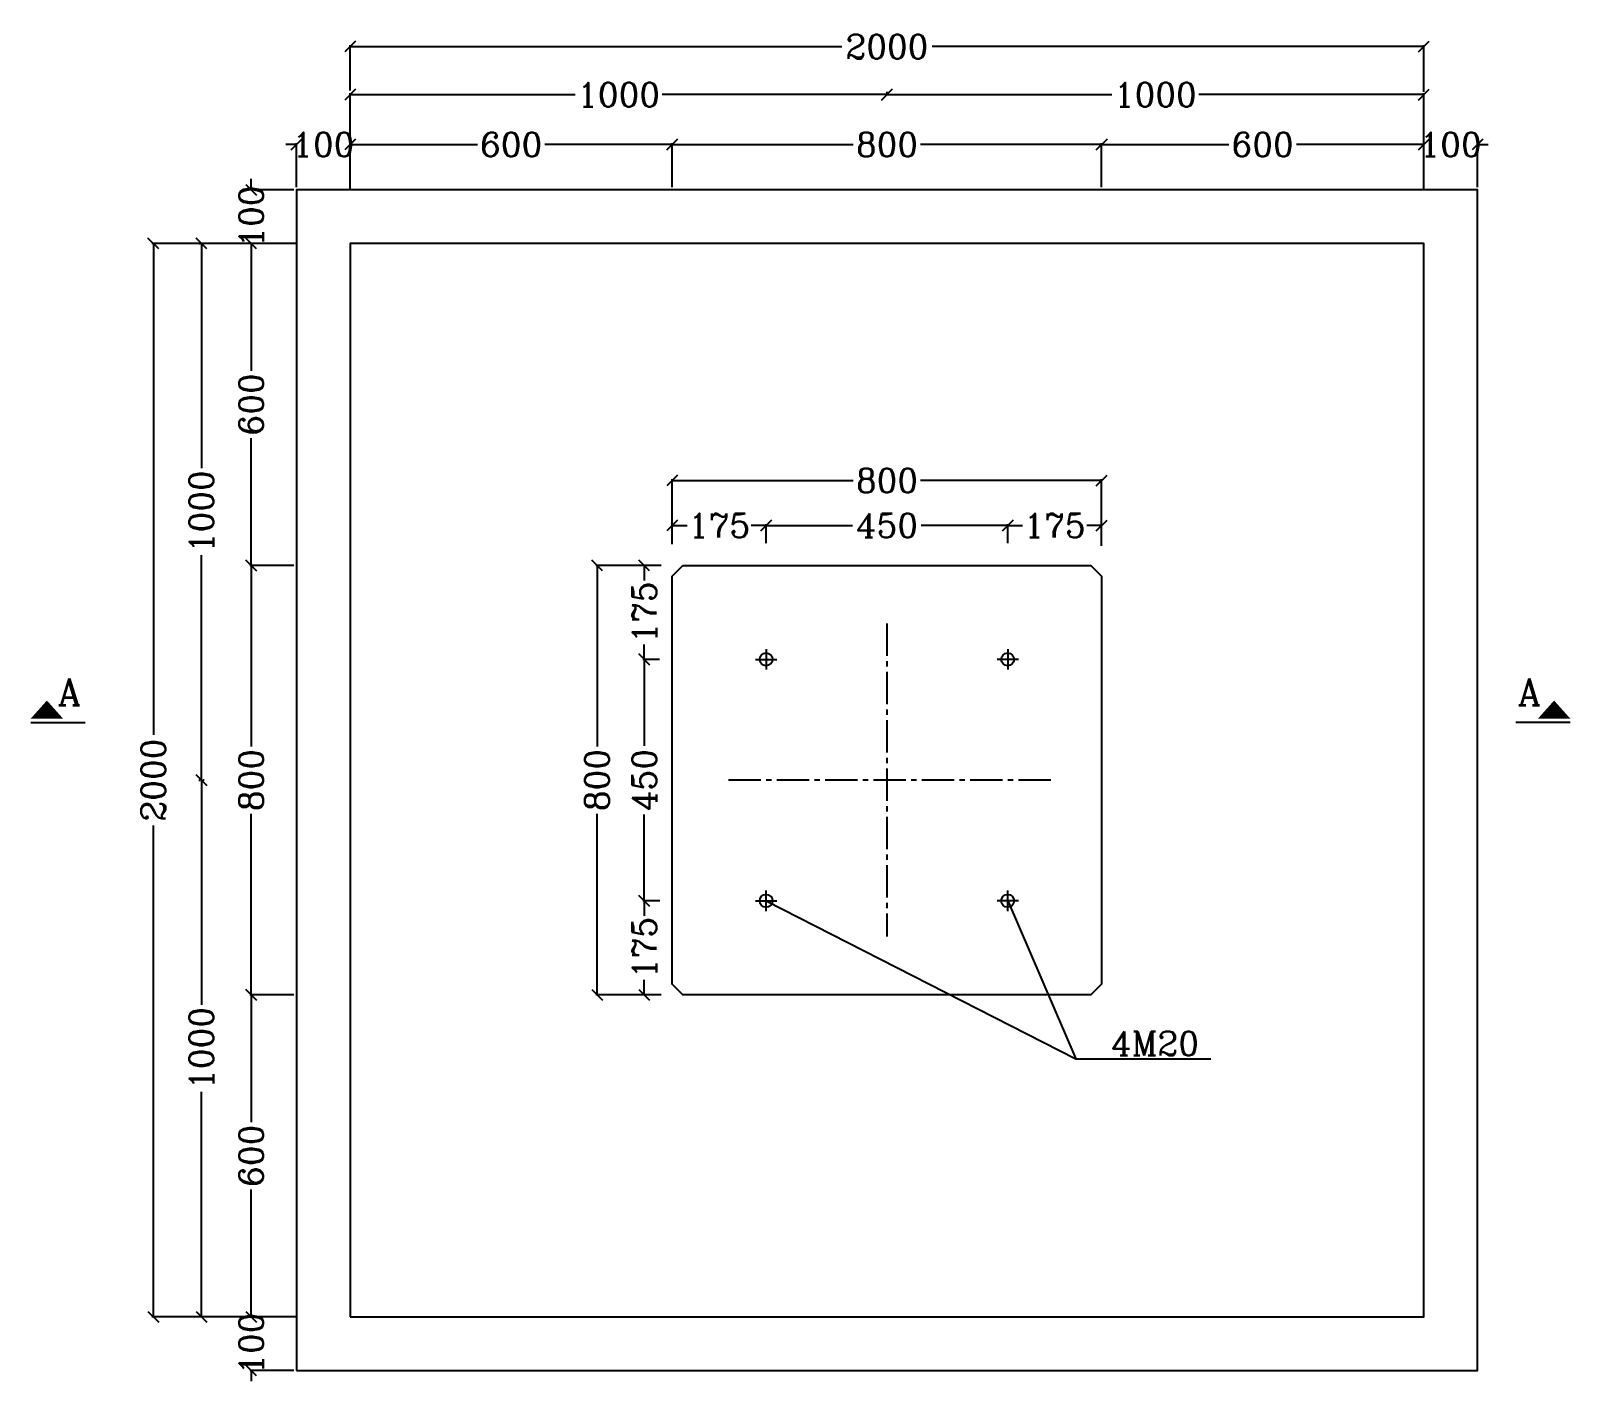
# Model space of a CAD drawing. Extents: x 12620 to 20302, y -3892 to 1698.
# Drawn here: x 12620 to 15488, y -863 to 1653 of the extents above; entities that cross this region are included whole.
import ezdxf

# ---------------------------------------------------------------- set-up
doc = ezdxf.new("R2010")
doc.units = 0
doc.header["$LTSCALE"] = 8
doc.header["$MEASUREMENT"] = 0
doc.linetypes.add('CENTER2', pattern=[1.125, 0.75, -0.125, 0.125, -0.125])
doc.layers.get('0').update_dxf_attribs({"linetype": 'CONTINUOUS'})
doc.layers.get('Defpoints').update_dxf_attribs({"linetype": 'CONTINUOUS'})
for name, color, linetype in [('1', 1, 'CONTINUOUS'), ('11', 1, 'CENTER2'), ('2', 2, 'CONTINUOUS'), ('3', 3, 'CONTINUOUS'), ('4', 4, 'CONTINUOUS')]:
    doc.layers.add(name, color=color, linetype=linetype)
doc.styles.add('romans', font='romanc.shx', dxfattribs={"height": 45})
doc.dimstyles.new('MY SYLE', dxfattribs={"dimscale": 0, "dimtxt": 40, "dimasz": 20, "dimexe": 2.5, "dimexo": 5, "dimgap": 5, "dimtad": 0, "dimdec": 4, "dimdsep": 46, "dimtxsty": 'romans', "dimblk1": 'OBLIQUE', "dimblk2": 'OBLIQUE', "dimsah": 1, "dimcen": 2.5, "dimclrd": 1, "dimclre": 1, "dimclrt": 2, "dimadec": 0, "dimazin": 0, "dimtfac": 0.2, "dimtdec": 4, "dimtix": 1, "dimtofl": 0, "dimtmove": 2, "dimatfit": 3, "dimfxl": 1, "dimtolj": 1, "dimarcsym": 0})

# ---------------------------------------------------------------- blocks, each defined once
blk = doc.blocks.new('_OBLIQUE')
at = {"color": 0, "linetype": 'ByBlock'}
blk.add_line((-0.5, -0.5), (0.5, 0.5), dxfattribs=at)
blk = doc.blocks.new('*D3')
at = {"color": 1, "lineweight": -2, "transparency": 16777216}
for p, q in [((13814.9, 705.2), (13814.9, 817.5)), ((13814.9, 815), (14152, 815)), ((14614.9, 815), (14277.7, 815)), ((14614.9, 705.2), (14614.9, 817.5))]:
    blk.add_line(p, q, dxfattribs=at)
at = {"layer": 'Defpoints', "color": 0, "transparency": 16777216}
for p in [(14614.9, 815), (13814.9, 700.2), (14614.9, 700.2)]:
    blk.add_point(p, dxfattribs=at)
at = {"color": 1, "lineweight": -2, "transparency": 16777216, "xscale": 20, "yscale": 20, "zscale": 20, "rotation": 180}
blk.add_blockref('_OBLIQUE', (13814.9, 815), dxfattribs=at)
at = {"color": 1, "lineweight": -2, "transparency": 16777216, "xscale": 20, "yscale": 20, "zscale": 20}
blk.add_blockref('_OBLIQUE', (14614.9, 815), dxfattribs=at)
at = {"color": 2, "transparency": 16777216, "insert": (14214.9, 815), "char_height": 45, "attachment_point": 5, "style": 'romans'}
blk.add_mtext('\\A1;800', dxfattribs=at)
blk = doc.blocks.new('*D4')
at = {"color": 1, "lineweight": -2, "transparency": 16777216}
for p, q in [((13989.9, 714.5), (13989.9, 733.9)), ((13989.9, 731.4), (14150.9, 731.4)), ((14439.9, 731.4), (14278.8, 731.4)), ((14439.9, 714.5), (14439.9, 733.9))]:
    blk.add_line(p, q, dxfattribs=at)
at = {"layer": 'Defpoints', "color": 0, "transparency": 16777216}
for p in [(14439.9, 731.4), (13989.9, 709.5), (14439.9, 709.5)]:
    blk.add_point(p, dxfattribs=at)
at = {"color": 1, "lineweight": -2, "transparency": 16777216, "xscale": 20, "yscale": 20, "zscale": 20, "rotation": 180}
blk.add_blockref('_OBLIQUE', (13989.9, 731.4), dxfattribs=at)
at = {"color": 1, "lineweight": -2, "transparency": 16777216, "xscale": 20, "yscale": 20, "zscale": 20}
blk.add_blockref('_OBLIQUE', (14439.9, 731.4), dxfattribs=at)
at = {"color": 2, "transparency": 16777216, "insert": (14214.9, 731.4), "char_height": 45, "attachment_point": 5, "style": 'romans'}
blk.add_mtext('\\A1;450', dxfattribs=at)
blk = doc.blocks.new('*D5')
at = {"color": 1, "lineweight": -2, "transparency": 16777216}
for p, q in [((13785.3, 481.9), (13760.3, 481.9)), ((13762.8, 481.9), (13762.8, 320.8)), ((13762.8, 31.9), (13762.8, 192.9)), ((13791.6, 31.9), (13760.3, 31.9))]:
    blk.add_line(p, q, dxfattribs=at)
at = {"layer": 'Defpoints', "color": 0, "transparency": 16777216}
for p in [(13790.3, 481.9), (13762.8, 31.9), (13796.6, 31.9)]:
    blk.add_point(p, dxfattribs=at)
at = {"color": 1, "lineweight": -2, "transparency": 16777216, "xscale": 20, "yscale": 20, "zscale": 20}
for p, rotation in [((13762.8, 481.9), 90), ((13762.8, 31.9), 270)]:
    blk.add_blockref('_OBLIQUE', p, dxfattribs=dict(at, rotation=rotation))
at = {"color": 2, "transparency": 16777216, "insert": (13762.8, 256.9), "char_height": 45, "attachment_point": 5, "rotation": 90, "style": 'romans'}
blk.add_mtext('\\A1;450', dxfattribs=at)
blk = doc.blocks.new('*D6')
at = {"color": 1, "lineweight": -2, "transparency": 16777216}
for p, q in [((13794.5, 656.9), (13672.3, 656.9)), ((13674.8, 656.9), (13674.8, 319.7)), ((13674.8, -143.1), (13674.8, 194)), ((13794.5, -143.1), (13672.3, -143.1))]:
    blk.add_line(p, q, dxfattribs=at)
at = {"layer": 'Defpoints', "color": 0, "transparency": 16777216}
for p in [(13799.5, 656.9), (13674.8, -143.1), (13799.5, -143.1)]:
    blk.add_point(p, dxfattribs=at)
at = {"color": 1, "lineweight": -2, "transparency": 16777216, "xscale": 20, "yscale": 20, "zscale": 20}
for p, rotation in [((13674.8, 656.9), 90), ((13674.8, -143.1), 270)]:
    blk.add_blockref('_OBLIQUE', p, dxfattribs=dict(at, rotation=rotation))
at = {"color": 2, "transparency": 16777216, "insert": (13674.8, 256.9), "char_height": 45, "attachment_point": 5, "rotation": 90, "style": 'romans'}
blk.add_mtext('\\A1;800', dxfattribs=at)
blk = doc.blocks.new('*D17')
at = {"color": 1, "lineweight": -2, "transparency": 16777216}
for p, q in [((13214.9, 1541.5), (13214.9, 1626)), ((13214.9, 1623.5), (14130.6, 1623.5)), ((15214.9, 1623.5), (14299.1, 1623.5)), ((15214.9, 1539), (15214.9, 1626))]:
    blk.add_line(p, q, dxfattribs=at)
at = {"layer": 'Defpoints', "color": 0, "transparency": 16777216}
for p in [(15214.9, 1623.5), (13214.9, 1536.5), (15214.9, 1534)]:
    blk.add_point(p, dxfattribs=at)
at = {"color": 1, "lineweight": -2, "transparency": 16777216, "xscale": 20, "yscale": 20, "zscale": 20, "rotation": 180}
blk.add_blockref('_OBLIQUE', (13214.9, 1623.5), dxfattribs=at)
at = {"color": 1, "lineweight": -2, "transparency": 16777216, "xscale": 20, "yscale": 20, "zscale": 20}
blk.add_blockref('_OBLIQUE', (15214.9, 1623.5), dxfattribs=at)
at = {"color": 2, "transparency": 16777216, "insert": (14214.9, 1623.5), "char_height": 45, "attachment_point": 5, "style": 'romans'}
blk.add_mtext('\\A1;2000', dxfattribs=at)
blk = doc.blocks.new('*D20')
at = {"color": 1, "lineweight": -2, "transparency": 16777216}
for p, q in [((13791.6, 656.9), (13760.3, 656.9)), ((13762.8, 656.9), (13762.8, 629)), ((13762.8, 481.9), (13762.8, 509.7)), ((13791.4, 481.9), (13760.3, 481.9))]:
    blk.add_line(p, q, dxfattribs=at)
at = {"layer": 'Defpoints', "color": 0, "transparency": 16777216}
for p in [(13762.8, 656.9), (13796.6, 656.9), (13796.4, 481.9)]:
    blk.add_point(p, dxfattribs=at)
at = {"color": 1, "lineweight": -2, "transparency": 16777216, "xscale": 20, "yscale": 20, "zscale": 20}
for p, rotation in [((13762.8, 656.9), 90), ((13762.8, 481.9), 270)]:
    blk.add_blockref('_OBLIQUE', p, dxfattribs=dict(at, rotation=rotation))
at = {"color": 2, "transparency": 16777216, "insert": (13762.8, 569.4), "char_height": 45, "attachment_point": 5, "rotation": 90, "style": 'romans'}
blk.add_mtext('\\A1;175', dxfattribs=at)
blk = doc.blocks.new('*D21')
at = {"color": 1, "lineweight": -2, "transparency": 16777216}
for p, q in [((13791.6, 31.9), (13760.3, 31.9)), ((13762.8, 31.9), (13762.8, 4)), ((13791.6, -143.1), (13760.3, -143.1)), ((13762.8, -143.1), (13762.8, -115.3))]:
    blk.add_line(p, q, dxfattribs=at)
at = {"layer": 'Defpoints', "color": 0, "transparency": 16777216}
for p in [(13796.6, 31.9), (13762.8, -143.1), (13796.6, -143.1)]:
    blk.add_point(p, dxfattribs=at)
at = {"color": 1, "lineweight": -2, "transparency": 16777216, "xscale": 20, "yscale": 20, "zscale": 20}
for p, rotation in [((13762.8, 31.9), 90), ((13762.8, -143.1), 270)]:
    blk.add_blockref('_OBLIQUE', p, dxfattribs=dict(at, rotation=rotation))
at = {"color": 2, "transparency": 16777216, "insert": (13762.8, -55.6), "char_height": 45, "attachment_point": 5, "rotation": 90, "style": 'romans'}
blk.add_mtext('\\A1;175', dxfattribs=at)
blk = doc.blocks.new('*D22')
at = {"color": 1, "lineweight": -2, "transparency": 16777216}
for p, q in [((13814.9, 696.6), (13814.9, 733.9)), ((13814.9, 731.4), (13842.7, 731.4)), ((13989.9, 731.4), (13962, 731.4)), ((13989.9, 698.4), (13989.9, 733.9))]:
    blk.add_line(p, q, dxfattribs=at)
at = {"layer": 'Defpoints', "color": 0, "transparency": 16777216}
for p in [(13814.9, 731.4), (13814.9, 691.6), (13989.9, 693.4)]:
    blk.add_point(p, dxfattribs=at)
at = {"color": 1, "lineweight": -2, "transparency": 16777216, "xscale": 20, "yscale": 20, "zscale": 20, "rotation": 180}
blk.add_blockref('_OBLIQUE', (13814.9, 731.4), dxfattribs=at)
at = {"color": 1, "lineweight": -2, "transparency": 16777216, "xscale": 20, "yscale": 20, "zscale": 20}
blk.add_blockref('_OBLIQUE', (13989.9, 731.4), dxfattribs=at)
at = {"color": 2, "transparency": 16777216, "insert": (13902.4, 731.4), "char_height": 45, "attachment_point": 5, "style": 'romans'}
blk.add_mtext('\\A1;175', dxfattribs=at)
blk = doc.blocks.new('*D23')
at = {"color": 1, "lineweight": -2, "transparency": 16777216}
for p, q in [((14439.9, 698.4), (14439.9, 733.9)), ((14439.9, 731.4), (14467.7, 731.4)), ((14614.9, 731.4), (14587, 731.4)), ((14614.9, 693.4), (14614.9, 733.9))]:
    blk.add_line(p, q, dxfattribs=at)
at = {"layer": 'Defpoints', "color": 0, "transparency": 16777216}
for p in [(14614.9, 731.4), (14439.9, 693.4), (14614.9, 688.4)]:
    blk.add_point(p, dxfattribs=at)
at = {"color": 1, "lineweight": -2, "transparency": 16777216, "xscale": 20, "yscale": 20, "zscale": 20, "rotation": 180}
blk.add_blockref('_OBLIQUE', (14439.9, 731.4), dxfattribs=at)
at = {"color": 1, "lineweight": -2, "transparency": 16777216, "xscale": 20, "yscale": 20, "zscale": 20}
blk.add_blockref('_OBLIQUE', (14614.9, 731.4), dxfattribs=at)
at = {"color": 2, "transparency": 16777216, "insert": (14527.4, 731.4), "char_height": 45, "attachment_point": 5, "style": 'romans'}
blk.add_mtext('\\A1;175', dxfattribs=at)
blk = doc.blocks.new('*D30')
at = {"color": 1, "lineweight": -2, "transparency": 16777216}
for p, q in [((13214.9, 1441.1), (13214.9, 1536.5)), ((13214.9, 1534), (13633.8, 1534)), ((14214.9, 1534), (13795.9, 1534)), ((14214.9, 1539), (14214.9, 1536.5))]:
    blk.add_line(p, q, dxfattribs=at)
at = {"layer": 'Defpoints', "color": 0, "transparency": 16777216}
for p in [(14214.9, 1534), (14214.9, 1534), (13214.9, 1436.1)]:
    blk.add_point(p, dxfattribs=at)
at = {"color": 1, "lineweight": -2, "transparency": 16777216, "xscale": 20, "yscale": 20, "zscale": 20, "rotation": 180}
blk.add_blockref('_OBLIQUE', (13214.9, 1534), dxfattribs=at)
at = {"color": 1, "lineweight": -2, "transparency": 16777216, "xscale": 20, "yscale": 20, "zscale": 20}
blk.add_blockref('_OBLIQUE', (14214.9, 1534), dxfattribs=at)
at = {"color": 2, "transparency": 16777216, "insert": (13714.9, 1534), "char_height": 45, "attachment_point": 5, "style": 'romans'}
blk.add_mtext('\\A1;1000', dxfattribs=at)
blk = doc.blocks.new('*D35')
at = {"layer": '3', "color": 1, "lineweight": -2, "transparency": 16777216}
for p, q in [((13114.9, 1441.1), (13094.9, 1441.1)), ((13114.9, 1361.9), (13114.9, 1443.6)), ((13214.9, 1357.7), (13214.9, 1443.6)), ((13214.9, 1441.1), (13234.9, 1441.1))]:
    blk.add_line(p, q, dxfattribs=at)
at = {"layer": 'Defpoints', "color": 0, "transparency": 16777216}
for p in [(13214.9, 1441.1), (13114.9, 1356.9), (13214.9, 1352.7)]:
    blk.add_point(p, dxfattribs=at)
at = {"layer": '3', "color": 1, "lineweight": -2, "transparency": 16777216, "xscale": 20, "yscale": 20, "zscale": 20}
blk.add_blockref('_OBLIQUE', (13114.9, 1441.1), dxfattribs=at)
at = {"layer": '3', "color": 1, "lineweight": -2, "transparency": 16777216, "xscale": 20, "yscale": 20, "zscale": 20, "rotation": 180}
blk.add_blockref('_OBLIQUE', (13214.9, 1441.1), dxfattribs=at)
at = {"layer": '3', "color": 2, "transparency": 16777216, "insert": (13164.9, 1441.1), "char_height": 45, "attachment_point": 5, "style": 'romans'}
blk.add_mtext('\\A1;100', dxfattribs=at)
blk = doc.blocks.new('*D36')
at = {"layer": '3', "color": 1, "lineweight": -2, "transparency": 16777216}
for p, q in [((13214.9, 1361.9), (13214.9, 1443.6)), ((13214.9, 1441.1), (13452, 1441.1)), ((13814.9, 1441.1), (13577.7, 1441.1)), ((13814.9, 1361.9), (13814.9, 1443.6))]:
    blk.add_line(p, q, dxfattribs=at)
at = {"layer": 'Defpoints', "color": 0, "transparency": 16777216}
for p in [(13814.9, 1441.1), (13214.9, 1356.9), (13814.9, 1356.9)]:
    blk.add_point(p, dxfattribs=at)
at = {"layer": '3', "color": 1, "lineweight": -2, "transparency": 16777216, "xscale": 20, "yscale": 20, "zscale": 20, "rotation": 180}
blk.add_blockref('_OBLIQUE', (13214.9, 1441.1), dxfattribs=at)
at = {"layer": '3', "color": 1, "lineweight": -2, "transparency": 16777216, "xscale": 20, "yscale": 20, "zscale": 20}
blk.add_blockref('_OBLIQUE', (13814.9, 1441.1), dxfattribs=at)
at = {"layer": '3', "color": 2, "transparency": 16777216, "insert": (13514.9, 1441.1), "char_height": 45, "attachment_point": 5, "style": 'romans'}
blk.add_mtext('\\A1;600', dxfattribs=at)
blk = doc.blocks.new('*D37')
at = {"layer": '3', "color": 1, "lineweight": -2, "transparency": 16777216}
for p, q in [((13814.9, 1361.9), (13814.9, 1443.6)), ((13814.9, 1441.1), (14152, 1441.1)), ((14614.9, 1441.1), (14277.7, 1441.1)), ((14614.9, 1361.9), (14614.9, 1443.6))]:
    blk.add_line(p, q, dxfattribs=at)
at = {"layer": 'Defpoints', "color": 0, "transparency": 16777216}
for p in [(14614.9, 1441.1), (13814.9, 1356.9), (14614.9, 1356.9)]:
    blk.add_point(p, dxfattribs=at)
at = {"layer": '3', "color": 1, "lineweight": -2, "transparency": 16777216, "xscale": 20, "yscale": 20, "zscale": 20, "rotation": 180}
blk.add_blockref('_OBLIQUE', (13814.9, 1441.1), dxfattribs=at)
at = {"layer": '3', "color": 1, "lineweight": -2, "transparency": 16777216, "xscale": 20, "yscale": 20, "zscale": 20}
blk.add_blockref('_OBLIQUE', (14614.9, 1441.1), dxfattribs=at)
at = {"layer": '3', "color": 2, "transparency": 16777216, "insert": (14214.9, 1441.1), "char_height": 45, "attachment_point": 5, "style": 'romans'}
blk.add_mtext('\\A1;800', dxfattribs=at)
blk = doc.blocks.new('*D38')
at = {"layer": '3', "color": 1, "lineweight": -2, "transparency": 16777216}
for p, q in [((14614.9, 1361.9), (14614.9, 1443.6)), ((14614.9, 1441.1), (14852, 1441.1)), ((15214.9, 1441.1), (14977.7, 1441.1)), ((15214.9, 1357.7), (15214.9, 1443.6))]:
    blk.add_line(p, q, dxfattribs=at)
at = {"layer": 'Defpoints', "color": 0, "transparency": 16777216}
for p in [(15214.9, 1441.1), (14614.9, 1356.9), (15214.9, 1352.7)]:
    blk.add_point(p, dxfattribs=at)
at = {"layer": '3', "color": 1, "lineweight": -2, "transparency": 16777216, "xscale": 20, "yscale": 20, "zscale": 20, "rotation": 180}
blk.add_blockref('_OBLIQUE', (14614.9, 1441.1), dxfattribs=at)
at = {"layer": '3', "color": 1, "lineweight": -2, "transparency": 16777216, "xscale": 20, "yscale": 20, "zscale": 20}
blk.add_blockref('_OBLIQUE', (15214.9, 1441.1), dxfattribs=at)
at = {"layer": '3', "color": 2, "transparency": 16777216, "insert": (14914.9, 1441.1), "char_height": 45, "attachment_point": 5, "style": 'romans'}
blk.add_mtext('\\A1;600', dxfattribs=at)
blk = doc.blocks.new('*D39')
at = {"layer": '3', "color": 1, "lineweight": -2, "transparency": 16777216}
for p, q in [((15214.9, 1441.1), (15194.9, 1441.1)), ((15214.9, 1357.7), (15214.9, 1443.6)), ((15314.9, 1361.9), (15314.9, 1443.6)), ((15314.9, 1441.1), (15334.9, 1441.1))]:
    blk.add_line(p, q, dxfattribs=at)
at = {"layer": 'Defpoints', "color": 0, "transparency": 16777216}
for p in [(15314.9, 1441.1), (15214.9, 1352.7), (15314.9, 1356.9)]:
    blk.add_point(p, dxfattribs=at)
at = {"layer": '3', "color": 1, "lineweight": -2, "transparency": 16777216, "xscale": 20, "yscale": 20, "zscale": 20}
blk.add_blockref('_OBLIQUE', (15214.9, 1441.1), dxfattribs=at)
at = {"layer": '3', "color": 1, "lineweight": -2, "transparency": 16777216, "xscale": 20, "yscale": 20, "zscale": 20, "rotation": 180}
blk.add_blockref('_OBLIQUE', (15314.9, 1441.1), dxfattribs=at)
at = {"layer": '3', "color": 2, "transparency": 16777216, "insert": (15264.9, 1441.1), "char_height": 45, "attachment_point": 5, "style": 'romans'}
blk.add_mtext('\\A1;100', dxfattribs=at)
blk = doc.blocks.new('*D47')
at = {"color": 1, "lineweight": -2, "transparency": 16777216}
for p, q in [((13109.9, 1256.9), (12845.7, 1256.9)), ((12848.2, 1256.9), (12848.2, 341.2)), ((12848.2, -743.1), (12848.2, 172.6)), ((13109.8, -743.1), (12845.7, -743.1))]:
    blk.add_line(p, q, dxfattribs=at)
at = {"layer": 'Defpoints', "color": 0, "transparency": 16777216}
for p in [(12848.2, 1256.9), (13114.9, 1256.9), (13114.8, -743.1)]:
    blk.add_point(p, dxfattribs=at)
at = {"color": 1, "lineweight": -2, "transparency": 16777216, "xscale": 20, "yscale": 20, "zscale": 20}
for p, rotation in [((12848.2, 1256.9), 89.99911098672139), ((12848.2, -743.1), 269.9991109867214)]:
    blk.add_blockref('_OBLIQUE', p, dxfattribs=dict(at, rotation=rotation))
at = {"color": 2, "transparency": 16777216, "insert": (12848.2, 256.9), "char_height": 45, "attachment_point": 5, "rotation": 89.9991, "style": 'romans'}
blk.add_mtext('\\A1;2000', dxfattribs=at)
blk = doc.blocks.new('*D40')
at = {"color": 1, "lineweight": -2, "transparency": 16777216}
for p, q in [((12932.7, 256.9), (12935.2, 256.9)), ((12937.7, 256.9), (12937.7, -162.1)), ((12937.7, -743.1), (12937.7, -324.2)), ((13030.6, -743.1), (12935.2, -743.1))]:
    blk.add_line(p, q, dxfattribs=at)
at = {"layer": 'Defpoints', "color": 0, "transparency": 16777216}
for p in [(12937.7, 256.9), (12937.7, 256.9), (13035.6, -743.1)]:
    blk.add_point(p, dxfattribs=at)
at = {"color": 1, "lineweight": -2, "transparency": 16777216, "xscale": 20, "yscale": 20, "zscale": 20}
for p, rotation in [((12937.7, 256.9), 89.99911098672139), ((12937.7, -743.1), 269.9991109867214)]:
    blk.add_blockref('_OBLIQUE', p, dxfattribs=dict(at, rotation=rotation))
at = {"color": 2, "transparency": 16777216, "insert": (12937.7, -243.1), "char_height": 45, "attachment_point": 5, "rotation": 89.9991, "style": 'romans'}
blk.add_mtext('\\A1;1000', dxfattribs=at)
blk = doc.blocks.new('*D41')
at = {"color": 1, "lineweight": -2, "transparency": 16777216}
for p, q in [((12932.7, 1256.9), (12935.2, 1256.9)), ((12937.7, 1256.9), (12937.7, 837.9)), ((12937.7, 256.9), (12937.7, 675.8)), ((12942.7, 256.9), (12940.2, 256.9))]:
    blk.add_line(p, q, dxfattribs=at)
at = {"layer": 'Defpoints', "color": 0, "transparency": 16777216}
for p in [(12937.7, 1256.9), (12937.7, 1256.9), (12937.7, 256.9)]:
    blk.add_point(p, dxfattribs=at)
at = {"color": 1, "lineweight": -2, "transparency": 16777216, "xscale": 20, "yscale": 20, "zscale": 20}
for p, rotation in [((12937.7, 1256.9), 89.99911098672139), ((12937.7, 256.9), 269.9991109867214)]:
    blk.add_blockref('_OBLIQUE', p, dxfattribs=dict(at, rotation=rotation))
at = {"color": 2, "transparency": 16777216, "insert": (12937.7, 756.9), "char_height": 45, "attachment_point": 5, "rotation": 89.9991, "style": 'romans'}
blk.add_mtext('\\A1;1000', dxfattribs=at)
blk = doc.blocks.new('*D42')
at = {"layer": '3', "color": 1, "lineweight": -2, "transparency": 16777216}
for p, q in [((13114, -743.1), (13028.1, -743.1)), ((13030.6, -743.1), (13030.6, -723.1)), ((13109.8, -843.1), (13028.1, -843.1)), ((13030.6, -843.1), (13030.6, -863.1))]:
    blk.add_line(p, q, dxfattribs=at)
at = {"layer": 'Defpoints', "color": 0, "transparency": 16777216}
for p in [(13030.6, -743.1), (13119, -743.1), (13114.8, -843.1)]:
    blk.add_point(p, dxfattribs=at)
at = {"layer": '3', "color": 1, "lineweight": -2, "transparency": 16777216, "xscale": 20, "yscale": 20, "zscale": 20}
for p, rotation in [((13030.6, -743.1), 269.9991109867214), ((13030.6, -843.1), 89.9991109867214)]:
    blk.add_blockref('_OBLIQUE', p, dxfattribs=dict(at, rotation=rotation))
at = {"layer": '3', "color": 2, "transparency": 16777216, "insert": (13030.6, -793.1), "char_height": 45, "attachment_point": 5, "rotation": 89.9991, "style": 'romans'}
blk.add_mtext('\\A1;100', dxfattribs=at)
blk = doc.blocks.new('*D43')
at = {"layer": '3', "color": 1, "lineweight": -2, "transparency": 16777216}
for p, q in [((13109.8, -143.1), (13028.1, -143.1)), ((13030.6, -143.1), (13030.6, -380.3)), ((13030.6, -743.1), (13030.6, -506)), ((13109.8, -743.1), (13028.1, -743.1))]:
    blk.add_line(p, q, dxfattribs=at)
at = {"layer": 'Defpoints', "color": 0, "transparency": 16777216}
for p in [(13030.6, -143.1), (13114.8, -143.1), (13114.8, -743.1)]:
    blk.add_point(p, dxfattribs=at)
at = {"layer": '3', "color": 1, "lineweight": -2, "transparency": 16777216, "xscale": 20, "yscale": 20, "zscale": 20}
for p, rotation in [((13030.6, -143.1), 89.99911098672139), ((13030.6, -743.1), 269.9991109867214)]:
    blk.add_blockref('_OBLIQUE', p, dxfattribs=dict(at, rotation=rotation))
at = {"layer": '3', "color": 2, "transparency": 16777216, "insert": (13030.6, -443.1), "char_height": 45, "attachment_point": 5, "rotation": 89.9991, "style": 'romans'}
blk.add_mtext('\\A1;600', dxfattribs=at)
blk = doc.blocks.new('*D44')
at = {"layer": '3', "color": 1, "lineweight": -2, "transparency": 16777216}
for p, q in [((13109.8, 656.9), (13028.1, 656.9)), ((13030.6, 656.9), (13030.6, 319.7)), ((13030.6, -143.1), (13030.6, 194)), ((13109.8, -143.1), (13028.1, -143.1))]:
    blk.add_line(p, q, dxfattribs=at)
at = {"layer": 'Defpoints', "color": 0, "transparency": 16777216}
for p in [(13030.6, 656.9), (13114.8, 656.9), (13114.8, -143.1)]:
    blk.add_point(p, dxfattribs=at)
at = {"layer": '3', "color": 1, "lineweight": -2, "transparency": 16777216, "xscale": 20, "yscale": 20, "zscale": 20}
for p, rotation in [((13030.6, 656.9), 89.99911098672139), ((13030.6, -143.1), 269.9991109867214)]:
    blk.add_blockref('_OBLIQUE', p, dxfattribs=dict(at, rotation=rotation))
at = {"layer": '3', "color": 2, "transparency": 16777216, "insert": (13030.6, 256.9), "char_height": 45, "attachment_point": 5, "rotation": 89.9991, "style": 'romans'}
blk.add_mtext('\\A1;800', dxfattribs=at)
blk = doc.blocks.new('*D45')
at = {"layer": '3', "color": 1, "lineweight": -2, "transparency": 16777216}
for p, q in [((13114, 1256.9), (13028.1, 1256.9)), ((13030.6, 1256.9), (13030.6, 1019.7)), ((13030.6, 656.9), (13030.6, 894)), ((13109.8, 656.9), (13028.1, 656.9))]:
    blk.add_line(p, q, dxfattribs=at)
at = {"layer": 'Defpoints', "color": 0, "transparency": 16777216}
for p in [(13030.6, 1256.9), (13119, 1256.9), (13114.8, 656.9)]:
    blk.add_point(p, dxfattribs=at)
at = {"layer": '3', "color": 1, "lineweight": -2, "transparency": 16777216, "xscale": 20, "yscale": 20, "zscale": 20}
for p, rotation in [((13030.6, 1256.9), 89.99911098672139), ((13030.6, 656.9), 269.9991109867214)]:
    blk.add_blockref('_OBLIQUE', p, dxfattribs=dict(at, rotation=rotation))
at = {"layer": '3', "color": 2, "transparency": 16777216, "insert": (13030.6, 956.9), "char_height": 45, "attachment_point": 5, "rotation": 89.9991, "style": 'romans'}
blk.add_mtext('\\A1;600', dxfattribs=at)
blk = doc.blocks.new('*D46')
at = {"layer": '3', "color": 1, "lineweight": -2, "transparency": 16777216}
for p, q in [((13030.6, 1356.9), (13030.6, 1376.9)), ((13109.9, 1356.9), (13028.1, 1356.9)), ((13114, 1256.9), (13028.1, 1256.9)), ((13030.6, 1256.9), (13030.6, 1236.9))]:
    blk.add_line(p, q, dxfattribs=at)
at = {"layer": 'Defpoints', "color": 0, "transparency": 16777216}
for p in [(13030.6, 1356.9), (13114.9, 1356.9), (13119, 1256.9)]:
    blk.add_point(p, dxfattribs=at)
at = {"layer": '3', "color": 1, "lineweight": -2, "transparency": 16777216, "xscale": 20, "yscale": 20, "zscale": 20}
for p, rotation in [((13030.6, 1356.9), 269.9991109867214), ((13030.6, 1256.9), 89.9991109867214)]:
    blk.add_blockref('_OBLIQUE', p, dxfattribs=dict(at, rotation=rotation))
at = {"layer": '3', "color": 2, "transparency": 16777216, "insert": (13030.6, 1306.9), "char_height": 45, "attachment_point": 5, "rotation": 89.9991, "style": 'romans'}
blk.add_mtext('\\A1;100', dxfattribs=at)
blk = doc.blocks.new('*D50')
at = {"color": 1, "lineweight": -2, "transparency": 16777216}
for p, q in [((14214.9, 1539), (14214.9, 1536.5)), ((14214.9, 1534), (14633.8, 1534)), ((15214.9, 1534), (14795.9, 1534)), ((15214.9, 1441.1), (15214.9, 1536.5))]:
    blk.add_line(p, q, dxfattribs=at)
at = {"layer": 'Defpoints', "color": 0, "transparency": 16777216}
for p in [(14214.9, 1534), (14214.9, 1534), (15214.9, 1436.1)]:
    blk.add_point(p, dxfattribs=at)
at = {"color": 1, "lineweight": -2, "transparency": 16777216, "xscale": 20, "yscale": 20, "zscale": 20, "rotation": 180}
blk.add_blockref('_OBLIQUE', (14214.9, 1534), dxfattribs=at)
at = {"color": 1, "lineweight": -2, "transparency": 16777216, "xscale": 20, "yscale": 20, "zscale": 20}
blk.add_blockref('_OBLIQUE', (15214.9, 1534), dxfattribs=at)
at = {"color": 2, "transparency": 16777216, "insert": (14714.9, 1534), "char_height": 45, "attachment_point": 5, "style": 'romans'}
blk.add_mtext('\\A1;1000', dxfattribs=at)

msp = doc.modelspace()

# ---------------------------------------------------------------- linework, layer by layer
at = {"layer": '1'}
for p, q in [((13989.8572, 501.08969), (13989.8572, 462.65535)), ((14439.8572, 501.08969), (14439.8572, 462.65535)), ((13969.91515, 481.87252), (14009.79926, 481.87252)), ((14459.79926, 481.87252), (14419.91515, 481.87252)), ((13969.91515, 31.87252), (14009.79926, 31.87252)), ((13989.8572, 12.65535), (13989.8572, 51.08969)), ((13989.8572, 31.87252), (14567.01074, -262.44851)), ((14459.79926, 31.87252), (14419.91515, 31.87252)), ((14439.8572, 12.65535), (14439.8572, 51.08969)), ((14439.8572, 31.87252), (14567.01074, -262.44851)), ((14567.01074, -262.44851), (14818.08947, -262.44851))]:
    msp.add_line(p, q, dxfattribs=at)
at = {"layer": '11', "ltscale": 10}
for p, q in [((14214.8572, 548.4438), (14214.8572, -34.69877)), ((14520.00538, 256.87252), (13909.70902, 256.87252))]:
    msp.add_line(p, q, dxfattribs=at)
at = {"layer": '2'}
for centre in [(13989.8572, 481.87252), (14439.8572, 481.87252), (13989.8572, 31.87252), (14439.8572, 31.87252)]:
    msp.add_circle(centre, 12, dxfattribs=at)
at = {"layer": '3'}
for points in [[(13114.85565, -843.12748), (15314.85565, -843.12748), (15314.85876, 1356.87252), (13114.85876, 1356.87252)], [(13214.85565, -743.12748), (15214.85565, -743.12748), (15214.85876, 1256.87252), (13214.85876, 1256.87252)], [(13834.8572, 656.87252), (14594.8572, 656.87252), (14614.8572, 636.87252), (14614.8572, -123.12748), (14594.8572, -143.12748), (13834.8572, -143.12748), (13814.8572, -123.12748), (13814.8572, 636.87252)]]:
    msp.add_lwpolyline(points, close=True, dxfattribs=at)
at = {"layer": '4'}
for p, q in [((12620.01488, 364.19048), (12721.37951, 364.19048)), ((15487.6705, 364.19048), (15386.30587, 364.19048))]:
    msp.add_line(p, q, dxfattribs=at)
for points in [[(12649.90006, 405.13156, 0, 60, 0), (12649.90006, 371.57019, 60, 60, 0)], [(15457.78532, 405.13156, 0, 60, 0), (15457.78532, 371.57019, 60, 60, 0)]]:
    msp.add_lwpolyline(points, format="xyseb", dxfattribs=at)

# ---------------------------------------------------------------- texts
at = {"layer": '2', "color": 2, "style": 'romans'}
for s, height, p in [('A', 50, (12670.23413, 396.19331)), ('A', 50, (15389.8322, 396.19331)), ('4M20', 45, (14632.17974, -256.54632))]:
    msp.add_text(s, height=height, dxfattribs=at).set_placement(p)

# ---------------------------------------------------------------- dimensions: what is measured, and where the dimension line sits
for base, p1, p2, override, picture, middle in [((15214.85876, 1623.49633), (13214.85876, 1536.52003), (15214.85876, 1534.02003), {"dimscale": 1, "dimtxsty": 'romans'}, '*D17', (14214.85876, 1623.49633)), ((14214.85876, 1534.02003), (13214.85876, 1436.12068), (14214.85876, 1534.02003), {"dimscale": 1}, '*D30', (13714.85876, 1534.02003)), ((14614.8572, 815.03277), (13814.8572, 700.18681), (14614.8572, 700.18681), {"dimscale": 1}, '*D3', (14214.8572, 815.03277)), ((14439.8572, 731.38729), (13989.8572, 709.50467), (14439.8572, 709.50467), {"dimscale": 1}, '*D4', (14214.8572, 731.38729)), ((14614.8572, 731.38729), (14439.8572, 693.41348), (14614.8572, 688.41348), {"dimscale": 1}, '*D23', (14527.3572, 731.38729))]:
    dim = msp.add_linear_dim(base=base, p1=p1, p2=p2, dimstyle='MY SYLE', override=override)
    dim.commit()
    dim.dimension.update_dxf_attribs({"geometry": picture, "text_midpoint": middle})
for base, p1, p2, angle, override, picture, middle in [((14214.85876, 1534.02003), (15214.85876, 1436.12068), (14214.85876, 1534.02003), 180, {"dimscale": 1}, '*D50', (14714.85876, 1534.02003)), ((12848.23339, 1256.87665), (13114.82617, -743.12748), (13114.8572, 1256.87252), 89.99911099, {"dimscale": 1, "dimtxsty": 'romans'}, '*D47', (12848.21788, 256.87665)), ((12937.70969, 1256.87527), (12937.69418, 256.87527), (12937.70969, 1256.87527), 89.99911099, {"dimscale": 1}, '*D41', (12937.70194, 756.87527)), ((13814.8572, 731.38729), (13989.8572, 693.41348), (13814.8572, 691.64118), 180, {"dimscale": 1}, '*D22', (13902.3572, 731.38729)), ((13674.82702, -143.12748), (13799.45403, 656.87252), (13799.45403, -143.12748), 90, {"dimscale": 1}, '*D6', (13674.82702, 256.87252)), ((13762.76402, 656.87252), (13796.41389, 481.87252), (13796.64183, 656.87252), 90, {"dimscale": 1}, '*D20', (13762.76402, 569.37252)), ((13762.76402, 31.87252), (13790.31987, 481.87252), (13796.64183, 31.87252), 90, {"dimscale": 1}, '*D5', (13762.76402, 256.87252)), ((12937.69418, 256.87527), (13035.57801, -743.12625), (12937.69418, 256.87527), 89.99911099, {"dimscale": 1}, '*D40', (12937.68642, -243.12473)), ((13762.76402, -143.12748), (13796.64183, 31.87252), (13796.64183, -143.12748), 270, {"dimscale": 1}, '*D21', (13762.76402, -55.62748))]:
    dim = msp.add_linear_dim(base=base, p1=p1, p2=p2, angle=angle, dimstyle='MY SYLE', override=override)
    dim.commit()
    dim.dimension.update_dxf_attribs({"geometry": picture, "text_midpoint": middle})
at = {"layer": '3'}
for base, p1, p2, picture, middle in [((13214.85876, 1441.12068), (13114.85876, 1356.87252), (13214.85876, 1352.7466), '*D35', (13164.85876, 1441.12068)), ((13814.85876, 1441.12068), (13214.85876, 1356.87252), (13814.85876, 1356.87252), '*D36', (13514.85876, 1441.12068)), ((14614.85876, 1441.12068), (13814.85876, 1356.87252), (14614.85876, 1356.87252), '*D37', (14214.85876, 1441.12068)), ((15214.85876, 1441.12068), (14614.85876, 1356.87252), (15214.85876, 1352.7466), '*D38', (14914.85876, 1441.12068)), ((15314.85876, 1441.12068), (15214.85876, 1352.7466), (15314.85876, 1356.87252), '*D39', (15264.85876, 1441.12068))]:
    dim = msp.add_linear_dim(base=base, p1=p1, p2=p2, dimstyle='MY SYLE', override={"dimscale": 1, "dimtxt": 45}, dxfattribs=at)
    dim.commit()
    dim.dimension.update_dxf_attribs({"geometry": picture, "text_midpoint": middle})
for base, p1, p2, picture, middle in [((13030.61059, 1356.87382), (13118.98312, 1256.87245), (13114.85876, 1356.87252), '*D46', (13030.60982, 1306.87382)), ((13030.60904, 1256.87382), (13114.84789, 656.87252), (13118.98312, 1256.87245), '*D45', (13030.60439, 956.87382)), ((13030.59973, 656.87382), (13114.83548, -143.12748), (13114.84789, 656.87252), '*D44', (13030.59353, 256.87382)), ((13030.58732, -143.12618), (13114.82617, -743.12748), (13114.83548, -143.12748), '*D43', (13030.58266, -443.12618)), ((13030.57801, -743.12618), (13114.82462, -843.12748), (13118.95209, -743.12755), '*D42', (13030.57723, -793.12617))]:
    dim = msp.add_linear_dim(base=base, p1=p1, p2=p2, angle=89.99911099, dimstyle='MY SYLE', override={"dimscale": 1, "dimtxt": 45}, dxfattribs=at)
    dim.commit()
    dim.dimension.update_dxf_attribs({"geometry": picture, "text_midpoint": middle})

doc.saveas('drawing.dxf')
